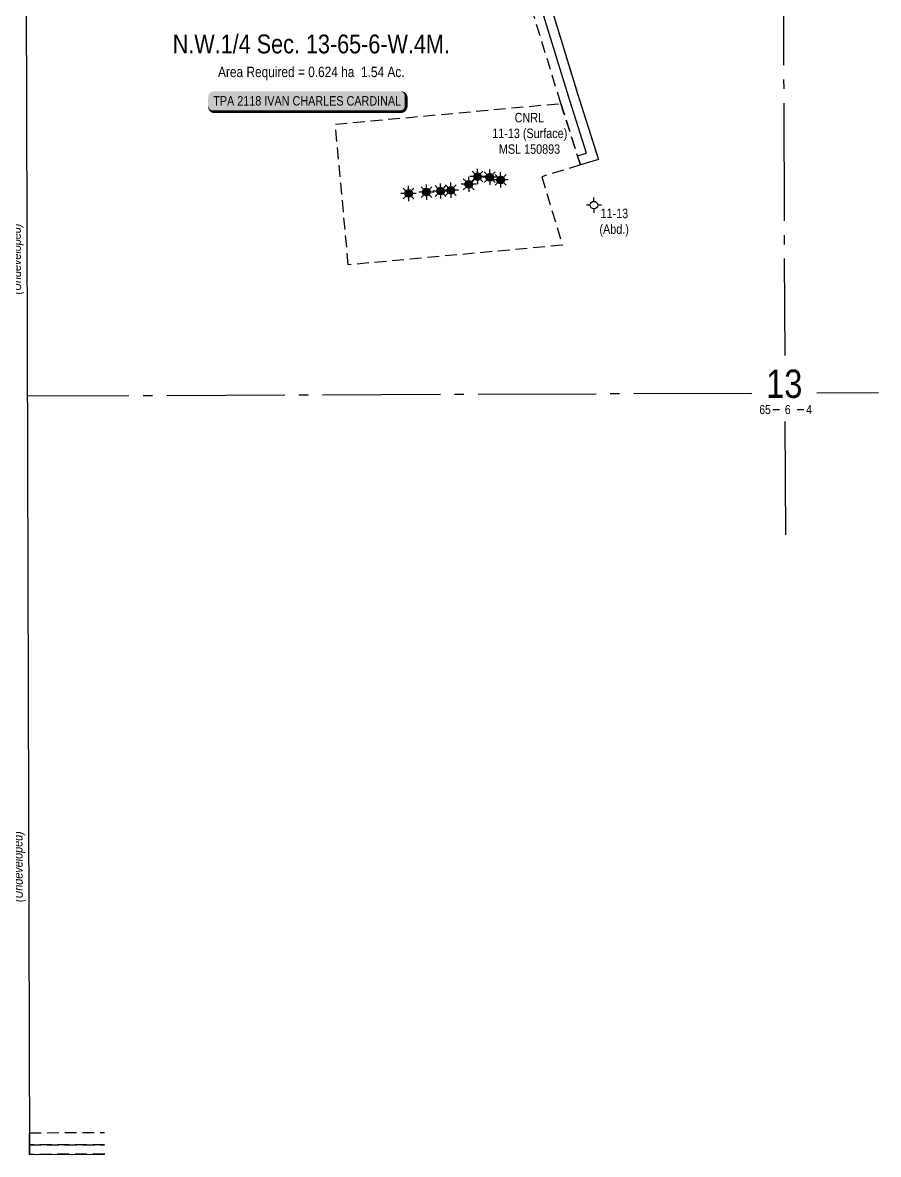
# Model space of a CAD drawing. Extents: x 506429 to 517084, y 6049655 to 6059669.
# Drawn here: x 513749 to 514656, y 6052204 to 6053404 of the extents above; entities that cross this region are included whole.
import ezdxf
from ezdxf.enums import TextEntityAlignment as Align

# ---------------------------------------------------------------- set-up
doc = ezdxf.new("R2010")
doc.units = 0
doc.header["$LTSCALE"] = 5
for name, pattern in [('foc-ACCESSROAD', [3.75, 2.5, -1.25]), ('foc-FLOWLINE', [3.75, 2.5, -1.25]), ('foc-QUARTERLINE', [33, 25, -3, 2, -3])]:
    doc.linetypes.add(name, pattern=pattern)
for name, color, linetype in [('10', 1, 'Continuous'), ('9', 3, 'Continuous'), ('AS-WILDLIFE', 131, 'Continuous'), ('C-SYMBOL', 7, 'Continuous'), ('F-AR', 190, 'foc-ACCESSROAD'), ('F-EZE', 190, 'foc-FLOWLINE'), ('F-RW', 190, 'Continuous'), ('F-VCE', 190, 'foc-FLOWLINE'), ('F-WS', 190, 'foc-ACCESSROAD'), ('F-WS-S', 190, 'Continuous'), ('L-SEC', 7, 'Continuous'), ('L-SECLBL', 7, 'Continuous'), ('L-SECQ', 8, 'foc-QUARTERLINE'), ('L-SYMBOL', 7, 'Continuous')]:
    doc.layers.add(name, color=color, linetype=linetype)
doc.layers.add('F-WS-T', color=190, linetype='Continuous', lineweight=9)
doc.layers.add('T-TEXT', color=48, linetype='Continuous', lineweight=18)
doc.styles.add('100L', font='ARIALN.TTF', dxfattribs={"height": 11})
doc.styles.add('175L', font='ARIALN.TTF', dxfattribs={"height": 20})
doc.styles.add('80', font='ARIALN.TTF', dxfattribs={"height": 10})
doc.styles.add('80L', font='ARIALN.TTF', dxfattribs={"height": 10})
doc.styles.add('80LS', font='ARIALNI.TTF', dxfattribs={"height": 10})
doc.styles.add('SIMPLEX', font='ARIALN.TTF')

# ---------------------------------------------------------------- blocks, each defined once
blk = doc.blocks.new('*U554')
h = blk.add_hatch(color=255)
edge = h.paths.add_edge_path()
edge.add_line((-99, -11.5), (99, -11.5))
edge.add_arc((99, -5.5), 6, 270, 360)
edge.add_line((105, -5.5), (105, 4))
edge.add_arc((99, 4), 6, 0, 90)
edge.add_line((99, 10), (-99, 10))
edge.add_arc((-99, 4), 6, 90, 180)
edge.add_line((-105, 4), (-105, -5.5))
edge.add_arc((-99, -5.5), 6, 180, 270)
at = {"color": 44, "flags": 128}
blk.add_lwpolyline([(-99, -11.5, 3, 3, 0), (99, -11.5, 3, 3, 0.414214), (105, -5.5, 3, 3, 0), (105, 4, 3, 0, 0.414214), (99, 10, 0, 0, 0), (-99, 10, 0, 0, 0.414214), (-105, 4, 0, 0, 0), (-105, -5.5, 0, 3, 0.414214)], format="xyseb", close=True, dxfattribs=at)
at = {"color": 44, "style": '80'}
blk.add_attdef('ENTER_TEXT_001', (-36, -5), '', height=10, dxfattribs=at)
blk = doc.blocks.new('L-SECLBL')
at = {"layer": '9', "color": 7}
for p, q in [((-5.1, -27.8), (-12.3, -27.8)), ((20.7, -27.8), (13.5, -27.8))]:
    blk.add_line(p, q, dxfattribs=at)
at = {"layer": '10', "color": 2, "style": 'SIMPLEX'}
blk.add_attdef('SEC', text='', height=30, dxfattribs=at).set_placement((0, 0), align=Align.MIDDLE)
at = {"layer": '10', "color": 5, "style": '80L'}
blk.add_attdef('TWP', text='', height=9.5, dxfattribs=at).set_placement((-14.4, -27.4), align=Align.MIDDLE_RIGHT)
blk.add_attdef('RGE', text='', height=9.5, dxfattribs=at).set_placement((3.6, -27.4), align=Align.MIDDLE_CENTER)
blk.add_attdef('MER', text='', height=9.5, dxfattribs=at).set_placement((23.2, -27.4), align=Align.MIDDLE_LEFT)
blk = doc.blocks.new('GAS')
h = blk.add_hatch(color=255)
h.dxf.hatch_style = 1
edge = h.paths.add_edge_path()
edge.add_arc((0, 0), 0.9, 0, 360)
for p, q in [((-0.81, 0), (-1.62, 0)), ((-0.57, 0.57), (-1.14, 1.14)), ((0, 0.81), (0, 1.62)), ((0.57, 0.57), (1.14, 1.14)), ((1.62, 0), (0.81, 0)), ((-0.57, -0.57), (-1.14, -1.14)), ((0, -0.81), (0, -1.62)), ((1.14, -1.14), (0.57, -0.57))]:
    blk.add_line(p, q)
blk.add_circle((0, 0), 0.8)
blk = doc.blocks.new('Gabd')
for p, q in [((-0.81, 0), (-1.62, 0)), ((0, 0.81), (0, 1.62)), ((1.62, 0), (0.81, 0)), ((0, -0.81), (0, -1.62))]:
    blk.add_line(p, q)
blk.add_circle((0, 0), 0.8)

msp = doc.modelspace()

# ---------------------------------------------------------------- linework, layer by layer
at = {"layer": 'F-AR'}
msp.add_lwpolyline([(514359.561, 6053258.986), (514340.441, 6053253.18), (514319.713, 6053318.386), (514291.307, 6053410.913), (514219.224, 6053645.728), (514241.552, 6053698.238), (514241.487, 6053712.095), (514241.423, 6053725.763), (514236.484, 6053737.147), (514224.548, 6053764.661), (514218.155, 6053779.396), (514201.127, 6053786.079), (514198.425, 6053787.155), (514244.212, 6053807.109), (514243.099, 6053804.281), (514236.468, 6053787.386), (514242.887, 6053772.615), (514254.841, 6053745.105), (514264.794, 6053722.199), (514269.17, 6053712.129), (514240.465, 6053644.621), (514312.192, 6053410.963), (514338.784, 6053324.344), (514359.561, 6053258.986)], close=True, dxfattribs=at)
at = {"layer": 'F-EZE'}
msp.add_lwpolyline([(513836.228, 6052204.213), (513756.559, 6052203.979), (513756.527, 6052213.936), (513836.199, 6052214.178)], dxfattribs=at)
at = {"layer": 'F-RW'}
msp.add_lwpolyline([(514359.561, 6053258.986), (514340.441, 6053253.18), (514337.414, 6053262.702), (514346.936, 6053265.727), (514329.249, 6053321.365), (514301.75, 6053410.938), (514229.845, 6053645.175), (514253.585, 6053701.008), (514266.894, 6053706.777), (514240.465, 6053644.621), (514312.192, 6053410.963), (514338.784, 6053324.344), (514359.561, 6053258.986)], close=True, dxfattribs=at)
at = {"layer": 'F-VCE'}
msp.add_lwpolyline([(513836.199, 6052214.178), (513756.527, 6052213.936), (513756.486, 6052226.929), (513836.161, 6052227.171)], dxfattribs=at)
at = {"layer": 'F-WS'}
msp.add_lwpolyline([(514319.713, 6053318.386), (514340.441, 6053253.18), (514299.422, 6053240.722), (514321.488, 6053168.099), (514094.443, 6053147.221), (514080.717, 6053296.436), (514319.713, 6053318.386)], close=True, dxfattribs=at)
at = {"layer": 'L-SEC'}
for p, q in [((513751.749, 6053811.722), (513756.559, 6052203.979)), ((513756.559, 6052203.979), (513835.964, 6052204.156))]:
    msp.add_line(p, q, dxfattribs=at)
at = {"layer": 'L-SECQ'}
for p, q in [((514554.1, 6053813.825), (514556.935, 6053051.123)), ((514521.987, 6053010.943), (513754.154, 6053007.878)), ((514656.232, 6053011.479), (514591.176, 6053011.219)), ((514557.195, 6052981.2), (514557.642, 6052861.111))]:
    msp.add_line(p, q, dxfattribs=at)

# ---------------------------------------------------------------- block references
at = {"layer": 'AS-WILDLIFE'}
ref = msp.add_blockref('*U554', (514050.796, 6053321.161), dxfattribs=dict(at, xscale=0.99950511, yscale=0.99950511, zscale=0.99950511))
ref.add_attrib('ENTER_TEXT_001', 'TPA 2118 IVAN CHARLES CARDINAL', (513951.299, 6053316.161), dxfattribs={"layer": '0', "color": 44, "height": 9.99505, "style": '80'})
at = {"layer": 'F-WS-S', "color": 3, "xscale": 4.997525550000021, "yscale": 4.997525550000021, "zscale": 4.997525550000021}
for name, p in [('GAS', (514231.368, 6053240.881)), ('GAS', (514244.277, 6053240.143)), ('GAS', (514222.037, 6053232.621)), ('GAS', (514255.901, 6053237.288)), ('GAS', (514158.312, 6053222.969)), ('GAS', (514177.215, 6053224.362)), ('GAS', (514192.182, 6053225.521)), ('GAS', (514203.085, 6053226.334)), ('Gabd', (514354.846, 6053210.574))]:
    msp.add_blockref(name, p, dxfattribs=at)
at = {"layer": 'L-SECLBL', "xscale": 0.99950511, "yscale": 0.99950511, "zscale": 0.99950511}
msp.add_blockref('L-SECLBL', (514556.561, 6053021.154), dxfattribs=at).add_auto_attribs({'SEC': '13', 'TWP': '65', 'RGE': '6', 'MER': '4'})

# ---------------------------------------------------------------- texts
at = {"layer": 'C-SYMBOL', "color": 3, "style": '175L'}
msp.add_text('N.W.1/4 Sec. 13-65-6-W.4M.', height=19.98021, dxfattribs=at).set_placement((514055.235, 6053365.52), align=Align.BOTTOM_CENTER)
at = {"layer": 'F-WS-T', "char_height": 9.99505, "attachment_point": 1, "style": '80L'}
for s, width, insert in [('\\pi24.363;CNRL\\P\\pi0.64059;11-13 (Surface)\\P\\pi7.6869;MSL 150893', 78.90987, (514246.359, 6053308.364)), ('\\pi1.5514;11-13\\P\\pi0.40943;(Abd.)', 30.6131, (514360.227, 6053206.763))]:
    msp.add_mtext_dynamic_manual_height_columns(s, width=width, gutter_width=50, heights=[0], dxfattribs=dict(at, insert=insert))
at = {"layer": 'L-SYMBOL', "color": 5, "style": '100L'}
msp.add_text('Area Required = 0.624 ha  1.54 Ac.', height=10.98912, dxfattribs=at).set_placement((514055.235, 6053343.043), align=Align.BOTTOM_CENTER)
at = {"layer": 'T-TEXT', "style": '80LS'}
for p in [(513742.453, 6053153.45), (513744.281, 6052509.051)]:
    msp.add_text('(Undeveloped)', height=9.99505, rotation=90.327208, dxfattribs=at).set_placement(p, align=Align.MIDDLE_CENTER)

doc.saveas('drawing.dxf')
